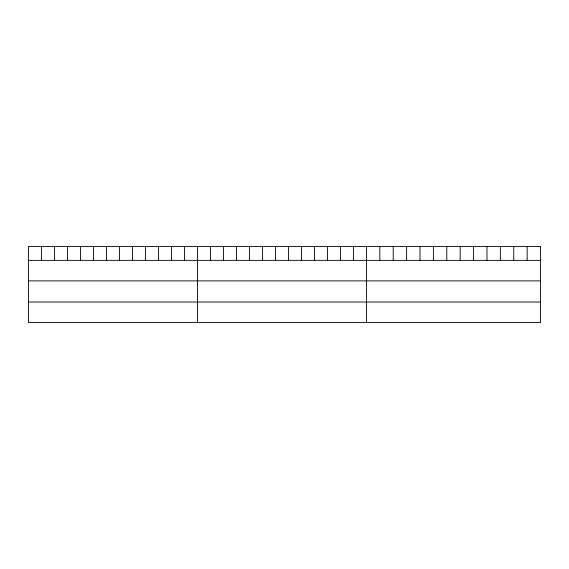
<?xml version="1.0" encoding="UTF-8"?>
<svg xmlns="http://www.w3.org/2000/svg" width="569" height="569" viewBox="0 0 569 569"><rect width="100%" height="100%" fill="white"/><g stroke="black" fill="none" stroke-linecap="round" stroke-linejoin="round"><path stroke-width="0.85" d="M28.45 260.353L540.55 260.353M28.45 280.88L540.55 280.88M28.45 302.025L540.55 302.025M527.157 246.448L527.157 260.353M513.764 246.448L513.764 260.353M500.371 246.448L500.371 260.353M486.979 246.448L486.979 260.353M473.586 246.448L473.586 260.353M460.193 246.448L460.193 260.353M446.793 246.448L446.793 260.353M433.4 246.448L433.4 260.353M420.007 246.448L420.007 260.353M406.615 246.448L406.615 260.353M393.222 246.448L393.222 260.353M379.829 246.448L379.829 260.353M366.436 246.448L366.436 322.552M353.434 246.448L353.434 260.353M340.44 246.448L340.44 260.353M327.438 246.448L327.438 260.353M314.437 246.448L314.437 260.353M301.442 246.448L301.442 260.353M288.44 246.448L288.44 260.353M275.439 246.448L275.439 260.353M262.437 246.448L262.437 260.353M249.442 246.448L249.442 260.353M236.441 246.448L236.441 260.353M223.439 246.448L223.439 260.353M210.445 246.448L210.445 260.353M197.443 246.448L197.443 322.552M184.441 246.448L184.441 260.353M171.447 246.448L171.447 260.353M158.445 246.448L158.445 260.353M145.444 246.448L145.444 260.353M132.449 246.448L132.449 260.353M119.447 246.448L119.447 260.353M106.446 246.448L106.446 260.353M93.444 246.448L93.444 260.353M80.449 246.448L80.449 260.353M67.448 246.448L67.448 260.353M54.446 246.448L54.446 260.353M41.452 246.448L41.452 260.353M540.55 246.448L28.45 246.448L28.45 322.552L540.55 322.552L540.55 246.448"/></g></svg>
